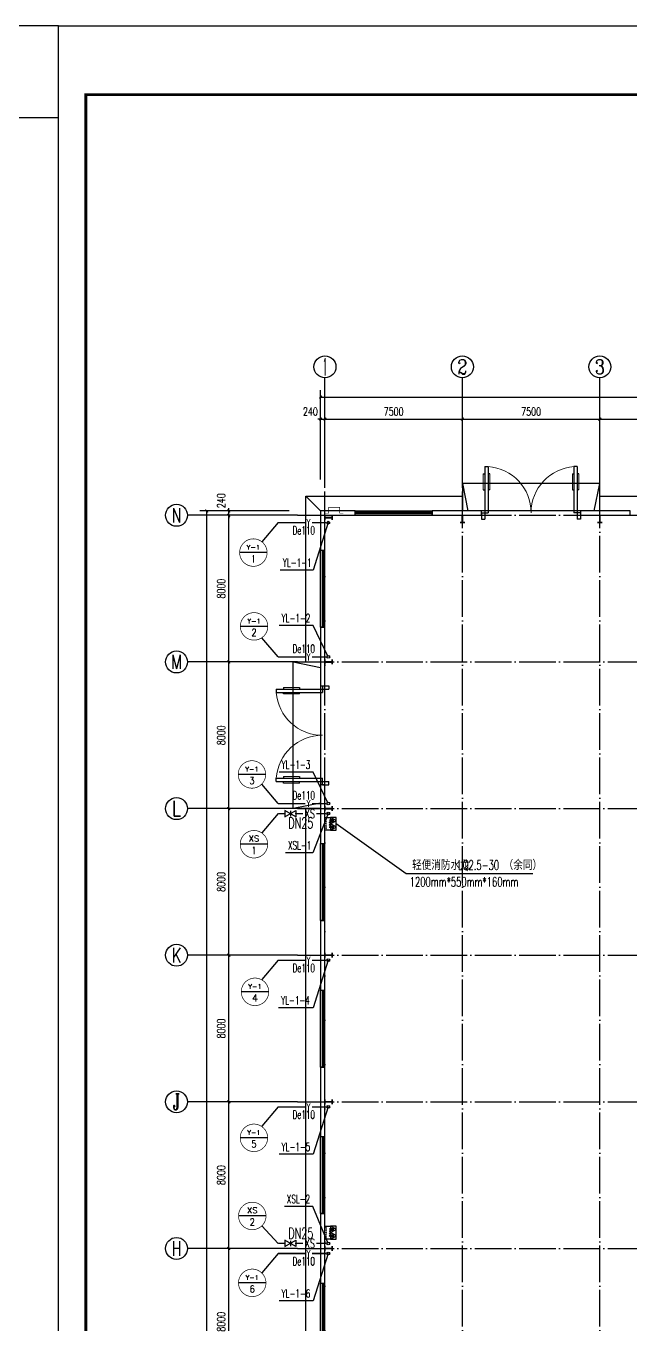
# Model space of a CAD drawing. Extents: x 14168272 to 29396535, y -812963 to 33736.
# Drawn here: x 14675305 to 14708273, y -252344 to -181520 of the extents above; entities that cross this region are included whole.
import ezdxf
from ezdxf.enums import TextEntityAlignment as Align

# ---------------------------------------------------------------- set-up
doc = ezdxf.new("R2010")
doc.units = 0
doc.header["$LTSCALE"] = 1000
doc.header["$MEASUREMENT"] = 0
doc.linetypes.add('DOTE', pattern=[2.42, 2, -0.2, 0.02, -0.2])
for name, color, linetype in [('AXIS', 3, 'Continuous'), ('AXIS_TEXT', 7, 'Continuous'), ('COLUMN', 2, 'Continuous'), ('DIM_消防', 3, 'Continuous'), ('DIM_雨水', 3, 'Continuous'), ('DOTE', 8, 'DOTE'), ('EQUIP_消防', 7, 'Continuous'), ('PIPE-消防', 1, 'Continuous'), ('PIPE-雨水', 4, 'Continuous'), ('TEXT_消防', 7, 'Continuous'), ('TEXT_雨水', 7, 'Continuous'), ('TK', 4, 'Continuous'), ('TWT_TEXT', 7, 'Continuous'), ('VALVE_消防', 7, 'Continuous'), ('VPIPE-消防', 1, 'Continuous'), ('VPIPE-雨水', 4, 'Continuous'), ('WALL-PARAPET', 6, 'Continuous'), ('WINDOW', 4, 'Continuous')]:
    doc.layers.add(name, color=color, linetype=linetype)
doc.styles.add('_TCH_AXIS', font='COMPLEX', dxfattribs={"bigfont": 'GBCBIG'})
doc.styles.add('_TCH_DIM_T3', font='SIMPLEX', dxfattribs={"width": 0.705882, "bigfont": 'GBCBIG'})
doc.styles.add('_TWT_CIRCLE', font='COMPLEX', dxfattribs={"width": 1.1, "height": 3, "bigfont": 'HZTXT'})
doc.styles.add('_TWT_PIPEDN', font='SIMPLEX', dxfattribs={"width": 0.8, "height": 3, "bigfont": 'HZTXT'})
doc.styles.add('_TWT_PIPETEXT', font='COMPLEX', dxfattribs={"width": 0.8, "height": 2.5, "bigfont": 'HZTXT'})
doc.styles.add('_TWT_SERIAL', font='COMPLEX', dxfattribs={"width": 0.8, "height": 3, "bigfont": 'HZTXT'})
doc.styles.add('COMPLEX', font='COMPLEX')
doc.dimstyles.new('_TCH_ARCH&&150', dxfattribs={"dimtxt": 446.25, "dimasz": 150, "dimexe": 375, "dimexo": 450, "dimgap": 189.375, "dimtad": 1, "dimdec": 0, "dimzin": 0, "dimdsep": 46, "dimtxsty": '_TCH_DIM_T3', "dimblk": 'ARCHTICK', "dimcen": 0.09, "dimclrt": 7, "dimazin": 2, "dimtfac": 1, "dimtdec": 0, "dimtix": 1, "dimtmove": 2, "dimatfit": 3, "dimfxl": 0, "dimtolj": 1, "dimtzin": 0, "dimarcsym": 0})

# ---------------------------------------------------------------- blocks, each defined once
blk = doc.blocks.new('A$C797E1D2B')
at = {"layer": 'COLUMN'}
h = blk.add_hatch(color=256, dxfattribs=at)
h.paths.add_polyline_path([(125, 400), (250, 400), (250, 388), (130, 388), (130, 200), (125, 200)])
h.paths.add_polyline_path([(0, 400), (125, 400), (125, 200), (120, 200), (120, 388), (0, 388)])
h.paths.add_polyline_path([(0, 12), (120, 12), (120, 200), (125, 200), (125, 0), (0, 0)])
h.paths.add_polyline_path([(125, 200), (130, 200), (130, 12), (250, 12), (250, 0), (125, 0)])
blk.add_lwpolyline([(250, 0), (250, 12), (130, 12), (130, 388), (250, 388), (250, 400), (0, 400), (0, 388), (120, 388), (120, 12), (0, 12), (0, 0)], close=True, dxfattribs=at)
blk = doc.blocks.new('消防软管卷盘')
blk.add_lwpolyline([(4963954, 151899), (4963954, 150312), (4964641, 150312), (4964641, 151899)], close=True)
for points, const_width in [([(4964134, 151704), (4964482, 151704)], 1), ([(4964134, 151566), (4964482, 151566)], 1), ([(4964134, 151428), (4964482, 151428)], 1), ([(4964134, 151290), (4964482, 151290)], 1), ([(4964134, 151152), (4964482, 151152)], 1), ([(4964134, 151014), (4964482, 151014)], 0.1), ([(4964134, 150876), (4964482, 150876)], 1), ([(4964134, 150738), (4964482, 150738)], 1), ([(4964150, 150600), (4964499, 150600)], 1), ([(4964150, 150462), (4964499, 150462)], 1)]:
    blk.add_lwpolyline(points, dxfattribs=dict(const_width=const_width))
for centre, start, end in [((4964134, 151636), 90, 270), ((4964134, 151360), 90, 270), ((4964134, 151084), 90, 270), ((4964482, 151498), 270, 90), ((4964482, 151222), 270, 90), ((4964482, 150946), 270, 90), ((4964134, 150808), 90, 270), ((4964150, 150532), 90, 270), ((4964499, 150670), 270, 90)]:
    blk.add_arc(centre, 69, start, end)
blk = doc.blocks.new('$TwtSys$00000546')
h = blk.add_hatch()
h.set_pattern_fill('ANSI31', color=256, scale=200, style=0)
h.set_pattern_definition([(45, (-38543.802, -6670.83), (-17.67767, 17.67767), [])])
h.paths.add_polyline_path([(-65, 174), (65, 174), (65, 44), (-65, 44)])
for points in [[(0, 344), (-198, 0), (198, 0)], [(-65, 174), (65, 174), (65, 44), (-65, 44)]]:
    blk.add_lwpolyline(points, close=True)
blk = doc.blocks.new('92623')
blk.add_lwpolyline([(8910066, 83014), (8909273, 83014), (8909273, 82670), (8910066, 82670)], close=True)
at = {"xscale": -0.5, "yscale": 0.5, "zscale": 0.5, "rotation": 89.99999999998747}
blk.add_blockref('消防软管卷盘', (8985223, 2565334), dxfattribs=at)
at = {"layer": 'EQUIP_消防', "rotation": 180}
for p in [(8909471, 83014), (8909868, 83014)]:
    blk.add_blockref('$TwtSys$00000546', p, dxfattribs=at)
blk = doc.blocks.new('GeYuanFrame_66184160', base_point=(20.09, 4.53))
at = {"layer": 'TK'}
blk.add_lwpolyline([(20.09, 4.53), (20.09, 598.53), (1071.09, 598.53), (1071.09, 4.53)], close=True, dxfattribs=at)
at = {"layer": 'TK', "const_width": 1}
blk.add_lwpolyline([(45.09, 588.53), (1061.09, 588.53), (1061.09, 14.53), (45.09, 14.53)], close=True, dxfattribs=at)
blk = doc.blocks.new('_AXISO')
blk.add_circle((0, 0), 0.5)
at = {"layer": 'AXIS_TEXT', "style": 'COMPLEX', "width": 1.041667}
blk.add_attdef('A', text='', height=0.56, dxfattribs=at).set_placement((-0.25, -0.28), (0.25, -0.28), align=Align.FIT)
blk = doc.blocks.new('_ArchTick')
at = {"color": 0, "linetype": 'ByBlock', "const_width": 0.4}
blk.add_lwpolyline([(-0.5, -0.5), (0.5, 0.5)], dxfattribs=at)
blk = doc.blocks.new('*D131')
at = {"layer": 'AXIS', "color": 0, "lineweight": -2}
for p, q in [((14689673, -207980), (14684798, -207980)), ((14685173, -304460), (14685173, -207980)), ((14689673, -304460), (14684798, -304460))]:
    blk.add_line(p, q, dxfattribs=at)
at = {"layer": 'Defpoints', "color": 0}
for p in [(14685173, -207980), (14690123, -207980), (14690123, -304460)]:
    blk.add_point(p, dxfattribs=at)
at = {"layer": 'AXIS', "color": 0, "lineweight": -2, "xscale": 150, "yscale": 150, "zscale": 150}
for p, rotation in [((14685173, -207980), 90), ((14685173, -304460), 270)]:
    blk.add_blockref('_ArchTick', p, dxfattribs=dict(at, rotation=rotation))
at = {"layer": 'AXIS', "color": 7, "insert": (14684760, -256220), "char_height": 446.2, "attachment_point": 5, "rotation": 90, "style": '_TCH_DIM_T3'}
blk.add_mtext('\\A1;96480', dxfattribs=at)
blk = doc.blocks.new('*D139')
at = {"layer": 'AXIS', "color": 0, "lineweight": -2}
for p, q in [((14689673, -248220), (14685998, -248220)), ((14686373, -256220), (14686373, -248220)), ((14689673, -256220), (14685998, -256220))]:
    blk.add_line(p, q, dxfattribs=at)
at = {"layer": 'Defpoints', "color": 0}
for p in [(14686373, -248220), (14690123, -248220), (14690123, -256220)]:
    blk.add_point(p, dxfattribs=at)
at = {"layer": 'AXIS', "color": 0, "lineweight": -2, "xscale": 150, "yscale": 150, "zscale": 150}
for p, rotation in [((14686373, -248220), 90), ((14686373, -256220), 270)]:
    blk.add_blockref('_ArchTick', p, dxfattribs=dict(at, rotation=rotation))
at = {"layer": 'AXIS', "color": 7, "insert": (14685960, -252220), "char_height": 446.2, "attachment_point": 5, "rotation": 90, "style": '_TCH_DIM_T3'}
blk.add_mtext('\\A1;8000', dxfattribs=at)
blk = doc.blocks.new('*D140')
at = {"layer": 'AXIS', "color": 0, "lineweight": -2}
for p, q in [((14689673, -240220), (14685998, -240220)), ((14686373, -248220), (14686373, -240220)), ((14689673, -248220), (14685998, -248220))]:
    blk.add_line(p, q, dxfattribs=at)
at = {"layer": 'Defpoints', "color": 0}
for p in [(14686373, -240220), (14690123, -240220), (14690123, -248220)]:
    blk.add_point(p, dxfattribs=at)
at = {"layer": 'AXIS', "color": 0, "lineweight": -2, "xscale": 150, "yscale": 150, "zscale": 150}
for p, rotation in [((14686373, -240220), 90), ((14686373, -248220), 270)]:
    blk.add_blockref('_ArchTick', p, dxfattribs=dict(at, rotation=rotation))
at = {"layer": 'AXIS', "color": 7, "insert": (14685960, -244220), "char_height": 446.2, "attachment_point": 5, "rotation": 90, "style": '_TCH_DIM_T3'}
blk.add_mtext('\\A1;8000', dxfattribs=at)
blk = doc.blocks.new('*D141')
at = {"layer": 'AXIS', "color": 0, "lineweight": -2}
for p, q in [((14689673, -232220), (14685998, -232220)), ((14686373, -240220), (14686373, -232220)), ((14689673, -240220), (14685998, -240220))]:
    blk.add_line(p, q, dxfattribs=at)
at = {"layer": 'Defpoints', "color": 0}
for p in [(14686373, -232220), (14690123, -232220), (14690123, -240220)]:
    blk.add_point(p, dxfattribs=at)
at = {"layer": 'AXIS', "color": 0, "lineweight": -2, "xscale": 150, "yscale": 150, "zscale": 150}
for p, rotation in [((14686373, -232220), 90), ((14686373, -240220), 270)]:
    blk.add_blockref('_ArchTick', p, dxfattribs=dict(at, rotation=rotation))
at = {"layer": 'AXIS', "color": 7, "insert": (14685960, -236220), "char_height": 446.2, "attachment_point": 5, "rotation": 90, "style": '_TCH_DIM_T3'}
blk.add_mtext('\\A1;8000', dxfattribs=at)
blk = doc.blocks.new('*D142')
at = {"layer": 'AXIS', "color": 0, "lineweight": -2}
for p, q in [((14689673, -224220), (14685998, -224220)), ((14686373, -232220), (14686373, -224220)), ((14689673, -232220), (14685998, -232220))]:
    blk.add_line(p, q, dxfattribs=at)
at = {"layer": 'Defpoints', "color": 0}
for p in [(14686373, -224220), (14690123, -224220), (14690123, -232220)]:
    blk.add_point(p, dxfattribs=at)
at = {"layer": 'AXIS', "color": 0, "lineweight": -2, "xscale": 150, "yscale": 150, "zscale": 150}
for p, rotation in [((14686373, -224220), 90), ((14686373, -232220), 270)]:
    blk.add_blockref('_ArchTick', p, dxfattribs=dict(at, rotation=rotation))
at = {"layer": 'AXIS', "color": 7, "insert": (14685960, -228220), "char_height": 446.2, "attachment_point": 5, "rotation": 90, "style": '_TCH_DIM_T3'}
blk.add_mtext('\\A1;8000', dxfattribs=at)
blk = doc.blocks.new('*D143')
at = {"layer": 'AXIS', "color": 0, "lineweight": -2}
for p, q in [((14689673, -216220), (14685998, -216220)), ((14686373, -224220), (14686373, -216220)), ((14689673, -224220), (14685998, -224220))]:
    blk.add_line(p, q, dxfattribs=at)
at = {"layer": 'Defpoints', "color": 0}
for p in [(14686373, -216220), (14690123, -216220), (14690123, -224220)]:
    blk.add_point(p, dxfattribs=at)
at = {"layer": 'AXIS', "color": 0, "lineweight": -2, "xscale": 150, "yscale": 150, "zscale": 150}
for p, rotation in [((14686373, -216220), 90), ((14686373, -224220), 270)]:
    blk.add_blockref('_ArchTick', p, dxfattribs=dict(at, rotation=rotation))
at = {"layer": 'AXIS', "color": 7, "insert": (14685960, -220220), "char_height": 446.2, "attachment_point": 5, "rotation": 90, "style": '_TCH_DIM_T3'}
blk.add_mtext('\\A1;8000', dxfattribs=at)
blk = doc.blocks.new('*D144')
at = {"layer": 'AXIS', "color": 0, "lineweight": -2}
for p, q in [((14689673, -208220), (14685998, -208220)), ((14686373, -216220), (14686373, -208220)), ((14689673, -216220), (14685998, -216220))]:
    blk.add_line(p, q, dxfattribs=at)
at = {"layer": 'Defpoints', "color": 0}
for p in [(14686373, -208220), (14690123, -208220), (14690123, -216220)]:
    blk.add_point(p, dxfattribs=at)
at = {"layer": 'AXIS', "color": 0, "lineweight": -2, "xscale": 150, "yscale": 150, "zscale": 150}
for p, rotation in [((14686373, -208220), 90), ((14686373, -216220), 270)]:
    blk.add_blockref('_ArchTick', p, dxfattribs=dict(at, rotation=rotation))
at = {"layer": 'AXIS', "color": 7, "insert": (14685960, -212220), "char_height": 446.2, "attachment_point": 5, "rotation": 90, "style": '_TCH_DIM_T3'}
blk.add_mtext('\\A1;8000', dxfattribs=at)
blk = doc.blocks.new('*D145')
at = {"layer": 'AXIS', "color": 0, "lineweight": -2}
for p, q in [((14689673, -207980), (14685998, -207980)), ((14689673, -208220), (14685998, -208220)), ((14686373, -207980), (14686373, -207830)), ((14686373, -208220), (14686373, -207980)), ((14686373, -208220), (14686373, -208370))]:
    blk.add_line(p, q, dxfattribs=at)
at = {"layer": 'Defpoints', "color": 0}
for p in [(14686373, -207980), (14690123, -207980), (14690123, -208220)]:
    blk.add_point(p, dxfattribs=at)
at = {"layer": 'AXIS', "color": 0, "lineweight": -2, "xscale": 150, "yscale": 150, "zscale": 150}
for p, rotation in [((14686373, -207980), 270), ((14686373, -208220), 90)]:
    blk.add_blockref('_ArchTick', p, dxfattribs=dict(at, rotation=rotation))
at = {"layer": 'AXIS', "color": 7, "insert": (14685960, -207425), "char_height": 446.2, "attachment_point": 5, "rotation": 90, "style": '_TCH_DIM_T3'}
blk.add_mtext('\\A1;240', dxfattribs=at)
blk = doc.blocks.new('$DorLib2D$00000011')
at = {"lineweight": 13}
for p, q in [((-0.483, 0.396), (-0.483, 0.235)), ((-0.417, 0.396), (-0.417, 0.235)), ((0.417, 0.396), (0.417, 0.235)), ((0.483, 0.396), (0.483, 0.235))]:
    blk.add_line(p, q, dxfattribs=at)
for p, q in [((-0.483, 0.396), (-0.467, 0.396)), ((-0.467, 0.471), (-0.467, -0.062)), ((-0.467, 0.471), (-0.433, 0.471)), ((-0.433, 0.471), (-0.433, 0.004)), ((-0.417, 0.396), (-0.433, 0.396)), ((0.417, 0.396), (0.433, 0.396)), ((0.433, 0.471), (0.433, 0.004)), ((0.467, 0.471), (0.433, 0.471)), ((0.467, 0.471), (0.467, -0.062)), ((0.483, 0.396), (0.467, 0.396)), ((-0.483, 0.235), (-0.467, 0.235)), ((-0.417, 0.235), (-0.433, 0.235)), ((0.417, 0.235), (0.433, 0.235)), ((0.483, 0.235), (0.467, 0.235)), ((-0.5, 0.004), (-0.433, 0.004)), ((-0.5, 0.004), (-0.5, -0.062)), ((0.5, 0.004), (0.433, 0.004)), ((0.5, 0.004), (0.5, -0.062)), ((-0.5, -0.062), (-0.467, -0.062)), ((0.5, -0.062), (0.467, -0.062))]:
    blk.add_line(p, q)
for centre, start, end in [((-0.467, 0.004), 0, 85.904), ((0.467, 0.004), 94.096, 180)]:
    blk.add_arc(centre, 0.467, start, end, dxfattribs=at)
blk = doc.blocks.new('$TCHSYS$WIN2D')
for p, q in [((-0.5, 0.5), (0.5, 0.5)), ((-0.5, 0.5), (-0.5, -0.5)), ((0.5, 0.5), (0.5, -0.5)), ((0.5, 0.167), (-0.5, 0.167)), ((0.5, -0.167), (-0.5, -0.167)), ((-0.5, -0.5), (0.5, -0.5))]:
    blk.add_line(p, q)
blk = doc.blocks.new('*D172')
at = {"layer": 'AXIS', "color": 0, "lineweight": -2}
for p, q in [((14691383, -206270), (14691383, -201395)), ((14691383, -201770), (14751863, -201770)), ((14751863, -206270), (14751863, -201395))]:
    blk.add_line(p, q, dxfattribs=at)
at = {"layer": 'Defpoints', "color": 0}
for p in [(14751863, -201770), (14691383, -206720), (14751863, -206720)]:
    blk.add_point(p, dxfattribs=at)
at = {"layer": 'AXIS', "color": 0, "lineweight": -2, "xscale": 150, "yscale": 150, "zscale": 150, "rotation": 180}
blk.add_blockref('_ArchTick', (14691383, -201770), dxfattribs=at)
at = {"layer": 'AXIS', "color": 0, "lineweight": -2, "xscale": 150, "yscale": 150, "zscale": 150}
blk.add_blockref('_ArchTick', (14751863, -201770), dxfattribs=at)
at = {"layer": 'AXIS', "color": 7, "insert": (14721623, -201358), "char_height": 446.2, "attachment_point": 5, "style": '_TCH_DIM_T3'}
blk.add_mtext('\\A1;60480', dxfattribs=at)
blk = doc.blocks.new('*D173')
at = {"layer": 'AXIS', "color": 0, "lineweight": -2}
for p, q in [((14691383, -202970), (14691233, -202970)), ((14691383, -206270), (14691383, -202595)), ((14691383, -202970), (14691623, -202970)), ((14691623, -206270), (14691623, -202595)), ((14691623, -202970), (14691773, -202970))]:
    blk.add_line(p, q, dxfattribs=at)
at = {"layer": 'Defpoints', "color": 0}
for p in [(14691623, -202970), (14691383, -206720), (14691623, -206720)]:
    blk.add_point(p, dxfattribs=at)
at = {"layer": 'AXIS', "color": 0, "lineweight": -2, "xscale": 150, "yscale": 150, "zscale": 150}
blk.add_blockref('_ArchTick', (14691383, -202970), dxfattribs=at)
at = {"layer": 'AXIS', "color": 0, "lineweight": -2, "xscale": 150, "yscale": 150, "zscale": 150, "rotation": 180}
blk.add_blockref('_ArchTick', (14691623, -202970), dxfattribs=at)
at = {"layer": 'AXIS', "color": 7, "insert": (14690828, -202558), "char_height": 446.2, "attachment_point": 5, "style": '_TCH_DIM_T3'}
blk.add_mtext('\\A1;240', dxfattribs=at)
blk = doc.blocks.new('*D174')
at = {"layer": 'AXIS', "color": 0, "lineweight": -2}
for p, q in [((14691623, -206270), (14691623, -202595)), ((14691623, -202970), (14699123, -202970)), ((14699123, -206270), (14699123, -202595))]:
    blk.add_line(p, q, dxfattribs=at)
at = {"layer": 'Defpoints', "color": 0}
for p in [(14699123, -202970), (14691623, -206720), (14699123, -206720)]:
    blk.add_point(p, dxfattribs=at)
at = {"layer": 'AXIS', "color": 0, "lineweight": -2, "xscale": 150, "yscale": 150, "zscale": 150, "rotation": 180}
blk.add_blockref('_ArchTick', (14691623, -202970), dxfattribs=at)
at = {"layer": 'AXIS', "color": 0, "lineweight": -2, "xscale": 150, "yscale": 150, "zscale": 150}
blk.add_blockref('_ArchTick', (14699123, -202970), dxfattribs=at)
at = {"layer": 'AXIS', "color": 7, "insert": (14695373, -202558), "char_height": 446.2, "attachment_point": 5, "style": '_TCH_DIM_T3'}
blk.add_mtext('\\A1;7500', dxfattribs=at)
blk = doc.blocks.new('*D175')
at = {"layer": 'AXIS', "color": 0, "lineweight": -2}
for p, q in [((14699123, -206270), (14699123, -202595)), ((14699123, -202970), (14706623, -202970)), ((14706623, -206270), (14706623, -202595))]:
    blk.add_line(p, q, dxfattribs=at)
at = {"layer": 'Defpoints', "color": 0}
for p in [(14706623, -202970), (14699123, -206720), (14706623, -206720)]:
    blk.add_point(p, dxfattribs=at)
at = {"layer": 'AXIS', "color": 0, "lineweight": -2, "xscale": 150, "yscale": 150, "zscale": 150, "rotation": 180}
blk.add_blockref('_ArchTick', (14699123, -202970), dxfattribs=at)
at = {"layer": 'AXIS', "color": 0, "lineweight": -2, "xscale": 150, "yscale": 150, "zscale": 150}
blk.add_blockref('_ArchTick', (14706623, -202970), dxfattribs=at)
at = {"layer": 'AXIS', "color": 7, "insert": (14702873, -202558), "char_height": 446.2, "attachment_point": 5, "style": '_TCH_DIM_T3'}
blk.add_mtext('\\A1;7500', dxfattribs=at)
blk = doc.blocks.new('*D176')
at = {"layer": 'AXIS', "color": 0, "lineweight": -2}
for p, q in [((14706623, -206270), (14706623, -202595)), ((14706623, -202970), (14714123, -202970)), ((14714123, -206270), (14714123, -202595))]:
    blk.add_line(p, q, dxfattribs=at)
at = {"layer": 'Defpoints', "color": 0}
for p in [(14714123, -202970), (14706623, -206720), (14714123, -206720)]:
    blk.add_point(p, dxfattribs=at)
at = {"layer": 'AXIS', "color": 0, "lineweight": -2, "xscale": 150, "yscale": 150, "zscale": 150, "rotation": 180}
blk.add_blockref('_ArchTick', (14706623, -202970), dxfattribs=at)
at = {"layer": 'AXIS', "color": 0, "lineweight": -2, "xscale": 150, "yscale": 150, "zscale": 150}
blk.add_blockref('_ArchTick', (14714123, -202970), dxfattribs=at)
at = {"layer": 'AXIS', "color": 7, "insert": (14710373, -202558), "char_height": 446.2, "attachment_point": 5, "style": '_TCH_DIM_T3'}
blk.add_mtext('\\A1;7500', dxfattribs=at)
blk = doc.blocks.new('$VALVE$00000296')
for points in [[(-125, 72), (-125, -72), (125, 72), (125, -72), (-125, 72)], [(0, 60), (0, -64)]]:
    blk.add_lwpolyline(points)
for p in [(-125, 0), (125, 0)]:
    blk.add_point(p)

msp = doc.modelspace()

# ---------------------------------------------------------------- linework, layer by layer
at = {"color": 8, "ltscale": 0.5}
for p, q in [((14699122.6, -206480.3), (14699422.6, -207980.3)), ((14706322.6, -207980.3), (14706622.6, -206480.3)), ((14691382.6, -207980.3), (14690582.6, -207180.3)), ((14689882.6, -216220.3), (14691382.6, -216520.3)), ((14691382.6, -223920.3), (14689882.6, -224220.3))]:
    msp.add_line(p, q, dxfattribs=at)
at = {"color": 3}
for p, q in [((14696058.7, -227776.9), (14692228.7, -225053.3)), ((14702959.1, -227776.9), (14696058.7, -227776.9))]:
    msp.add_line(p, q, dxfattribs=at)
at = {"ltscale": 0.5}
msp.add_lwpolyline([(14672072.6, -181520.3), (14672072.6, -186520.3), (14677072.6, -186520.3), (14677072.6, -181520.3)], close=True, dxfattribs=at)
at = {"color": 8, "ltscale": 0.5}
for points in [[(14706622.6, -207980.3), (14706622.6, -206480.3), (14699122.6, -206480.3), (14699122.6, -207980.3)], [(14690582.6, -216220.3), (14690582.6, -207180.3), (14699122.6, -207180.3)], [(14706622.6, -207180.3), (14736622.6, -207180.3)], [(14691382.6, -224220.3), (14689882.6, -224220.3), (14689882.6, -216220.3), (14691382.6, -216220.3)], [(14690582.6, -256220.3), (14690582.6, -224220.3)]]:
    msp.add_lwpolyline(points, dxfattribs=at)
at = {"color": 8, "const_width": 30}
msp.add_lwpolyline([(14691622.6, -208100.3), (14691822.6, -208100.3), (14691822.6, -207780.3), (14692422.6, -207780.3), (14692422.6, -208100.3), (14692622.6, -208100.3)], dxfattribs=at)
at = {"layer": 'AXIS'}
for p, q in [((14691622.6, -206720.3), (14691622.6, -200720.3)), ((14699122.6, -206720.3), (14699122.6, -200720.3)), ((14706622.6, -206720.3), (14706622.6, -200720.3)), ((14690122.6, -208220.3), (14684122.6, -208220.3)), ((14690122.6, -216220.3), (14684122.6, -216220.3)), ((14690122.6, -224220.3), (14684122.6, -224220.3)), ((14690122.6, -232220.3), (14684122.6, -232220.3)), ((14690122.6, -240220.3), (14684122.6, -240220.3)), ((14690122.6, -248220.3), (14684122.6, -248220.3))]:
    msp.add_line(p, q, dxfattribs=at)
at = {"layer": 'DIM_消防'}
for p, q in [((14689065.4, -208620.5), (14688174, -209669)), ((14688465.8, -210252.5), (14686965.8, -210252.5)), ((14688503.6, -214279.2), (14687003.6, -214279.2)), ((14689065.4, -215945.5), (14688174, -214897.1)), ((14688387.9, -222358.6), (14686887.9, -222358.6)), ((14689065.4, -223945.5), (14688174, -222897.1)), ((14689065.4, -224495.1), (14688174, -225543.6)), ((14691805.8, -224495.1), (14690967.8, -226629.9, 3000)), ((14688498.1, -226166), (14686998.1, -226166)), ((14690967.8, -226629.9, 3000), (14689471.2, -226629.9, 3000)), ((14689065.4, -232495.5), (14688174, -233544)), ((14688555.1, -234218.9), (14687055.1, -234218.9)), ((14689065.4, -240495.5), (14688174, -241544)), ((14688496.2, -242185.1), (14686996.2, -242185.1)), ((14688406.7, -246447.2), (14686906.7, -246447.2)), ((14690967.8, -245927.5, 3000), (14689406.4, -245927.5, 3000)), ((14691805.8, -247945.1), (14690967.8, -245927.5, 3000)), ((14689065.4, -247945.1), (14688174, -246980.4)), ((14689065.4, -248495.5), (14688174, -249544)), ((14688403.9, -250097.1), (14686903.9, -250097.1))]:
    msp.add_line(p, q, dxfattribs=at)
at = {"layer": 'DIM_消防', "const_width": 37.5}
for points in [[(14688465.8, -210252.5, 1), (14686965.8, -210252.5, 1)], [(14688503.6, -214279.2, 1), (14687003.6, -214279.2, 1)], [(14688387.9, -222358.6, 1), (14686887.9, -222358.6, 1)], [(14688498.1, -226166, 1), (14686998.1, -226166, 1)], [(14688555.1, -234218.9, 1), (14687055.1, -234218.9, 1)], [(14688496.2, -242185.1, 1), (14686996.2, -242185.1, 1)], [(14688406.7, -246447.2, 1), (14686906.7, -246447.2, 1)], [(14688403.9, -250097.1, 1), (14686903.9, -250097.1, 1)]]:
    msp.add_lwpolyline(points, format="xyb", close=True, dxfattribs=at)
at = {"layer": 'DIM_雨水'}
for p, q in [((14691805.8, -208620.5), (14690971.7, -211209.7)), ((14690971.7, -211209.7), (14689186, -211209.7)), ((14690971.7, -214233.7), (14689119, -214233.7)), ((14691805.8, -215945.5), (14690971.7, -214233.7)), ((14690971.7, -222233.7), (14689119, -222233.7)), ((14691805.8, -223945.5), (14690971.7, -222233.7)), ((14691805.8, -232495.5), (14690971.7, -235084.7)), ((14690971.7, -235084.7), (14689092.2, -235084.7)), ((14691805.8, -240495.5), (14690971.7, -243084.7)), ((14690971.7, -243084.7), (14689119, -243084.7)), ((14691805.8, -248495.5), (14690971.7, -251084.7)), ((14690971.7, -251084.7), (14689119, -251084.7))]:
    msp.add_line(p, q, dxfattribs=at)
at = {"layer": 'DOTE'}
for p, q in [((14691622.6, -305720.3), (14691622.6, -206720.3)), ((14699122.6, -305720.3), (14699122.6, -206720.3)), ((14706622.6, -305720.3), (14706622.6, -206720.3)), ((14690122.6, -208220.3), (14753122.6, -208220.3)), ((14690122.6, -216220.3), (14753122.6, -216220.3)), ((14690122.6, -224220.3), (14753122.6, -224220.3)), ((14690122.6, -232220.3), (14753122.6, -232220.3)), ((14690122.6, -240220.3), (14753122.6, -240220.3)), ((14690122.6, -248220.3), (14753122.6, -248220.3))]:
    msp.add_line(p, q, dxfattribs=at)
at = {"layer": 'PIPE-消防', "linetype": 'Continuous', "const_width": 70}
for points in [[(14689433.9, -224495.1), (14689082.1, -224495.1)], [(14690428.7, -224495.1), (14690033.9, -224495.1)], [(14691705.8, -224495.1), (14691146.8, -224495.1)], [(14689433.9, -247945.1), (14689082.1, -247945.1)], [(14690428.7, -247945.1), (14690033.9, -247945.1)], [(14691705.8, -247945.1), (14691146.8, -247945.1)]]:
    msp.add_lwpolyline(points, dxfattribs=at)
at = {"layer": 'PIPE-雨水', "linetype": 'Continuous', "ltscale": 0.75, "const_width": 75}
for points in [[(14690545, -208620.5), (14689065.4, -208620.5)], [(14691705.8, -208620.5), (14690912.2, -208620.5)], [(14690545, -215945.5), (14689065.4, -215945.5)], [(14691705.8, -215945.5), (14690912.2, -215945.5)], [(14690545, -223945.5), (14689065.4, -223945.5)], [(14691705.8, -223945.5), (14690912.2, -223945.5)], [(14690545, -232495.5), (14689065.4, -232495.5)], [(14691705.8, -232495.5), (14690912.2, -232495.5)], [(14690545, -240495.5), (14689065.4, -240495.5)], [(14691705.8, -240495.5), (14690912.2, -240495.5)], [(14690545, -248495.5), (14689065.4, -248495.5)], [(14691705.8, -248495.5), (14690912.2, -248495.5)]]:
    msp.add_lwpolyline(points, dxfattribs=at)
at = {"layer": 'VPIPE-消防', "linetype": 'Continuous'}
for centre in [(14691805.8, -224495.1), (14691805.8, -247945.1)]:
    msp.add_circle(centre, 75, dxfattribs=at)
at = {"layer": 'VPIPE-雨水', "linetype": 'Continuous'}
for centre in [(14691805.8, -208620.5), (14691805.8, -215945.5), (14691805.8, -223945.5), (14691805.8, -232495.5), (14691805.8, -240495.5), (14691805.8, -248495.5)]:
    msp.add_circle(centre, 75, dxfattribs=at)
at = {"layer": 'WALL-PARAPET'}
for p, q in [((14691382.6, -207980.3), (14691382.6, -210120.3)), ((14693272.6, -207980.3), (14691382.6, -207980.3)), ((14691622.6, -210120.3), (14691622.6, -208220.3)), ((14691622.6, -208220.3), (14693272.6, -208220.3)), ((14693272.6, -208220.3), (14693272.6, -207980.3)), ((14700172.6, -207980.3), (14697472.6, -207980.3)), ((14697472.6, -207980.3), (14697472.6, -208220.3)), ((14697472.6, -208220.3), (14700172.6, -208220.3)), ((14700172.6, -208220.3), (14700172.6, -207980.3)), ((14708272.6, -207980.3), (14705572.6, -207980.3)), ((14705572.6, -207980.3), (14705572.6, -208220.3)), ((14705572.6, -208220.3), (14708272.6, -208220.3)), ((14708272.6, -208220.3), (14708272.6, -207980.3)), ((14691382.6, -210120.3), (14691622.6, -210120.3)), ((14691382.6, -214320.3), (14691382.6, -217520.3)), ((14691622.6, -214320.3), (14691382.6, -214320.3)), ((14691622.6, -217520.3), (14691622.6, -214320.3)), ((14691382.6, -217520.3), (14691622.6, -217520.3)), ((14691382.6, -222920.3), (14691382.6, -226120.3)), ((14691622.6, -222920.3), (14691382.6, -222920.3)), ((14691622.6, -226120.3), (14691622.6, -222920.3)), ((14691382.6, -226120.3), (14691622.6, -226120.3)), ((14691382.6, -230320.3), (14691382.6, -234120.3)), ((14691622.6, -230320.3), (14691382.6, -230320.3)), ((14691622.6, -234120.3), (14691622.6, -230320.3)), ((14691382.6, -234120.3), (14691622.6, -234120.3)), ((14691382.6, -238320.3), (14691382.6, -242120.3)), ((14691622.6, -238320.3), (14691382.6, -238320.3)), ((14691622.6, -242120.3), (14691622.6, -238320.3)), ((14691382.6, -242120.3), (14691622.6, -242120.3)), ((14691382.6, -246320.3), (14691382.6, -250120.3)), ((14691622.6, -246320.3), (14691382.6, -246320.3)), ((14691622.6, -250120.3), (14691622.6, -246320.3)), ((14691382.6, -250120.3), (14691622.6, -250120.3))]:
    msp.add_line(p, q, dxfattribs=at)
at = {"layer": 'WINDOW'}
for p, q in [((14705572.6, -207980.3), (14700172.6, -207980.3)), ((14691382.6, -217520.3), (14691382.6, -222920.3))]:
    msp.add_line(p, q, dxfattribs=at)

# ---------------------------------------------------------------- block references
for name, p, xscale, yscale, zscale, rotation in [('GeYuanFrame_66184160', (14677072.6, -181520.3), 150, 150, 150, 270), ('92623', (14765143.6, -8083382), 0.882, 0.882, 0.882, 90), ('92623', (14765143.6, -8105685.6), 0.882, 0.882, 0.882, 90)]:
    msp.add_blockref(name, p, dxfattribs=dict(xscale=xscale, yscale=yscale, zscale=zscale, rotation=rotation))
at = {"rotation": 270}
for p in [(14691622.6, -208220.3), (14691622.6, -216095.3), (14691622.6, -224095.3), (14691622.6, -232095.3), (14691622.6, -240095.3), (14691622.6, -248095.3)]:
    msp.add_blockref('A$C797E1D2B', p, dxfattribs=at)
at = {"xscale": -1}
for p in [(14699247.6, -208620.3), (14706747.6, -208620.3)]:
    msp.add_blockref('A$C797E1D2B', p, dxfattribs=at)
at = {"layer": 'AXIS'}
ref = msp.add_blockref('_AXISO', (14691622.6, -200120.3), dxfattribs=dict(at, xscale=1200, yscale=1200, zscale=1200))
ref.add_attrib('A', '1', dxfattribs={"layer": 'AXIS_TEXT', "ltscale": 0.5, "height": 933.9, "style": '_TCH_AXIS', "width": 0.555556}).set_placement((14691511.4, -200587.3), (14691733.8, -200587.3), align=Align.FIT)
ref = msp.add_blockref('_AXISO', (14699122.6, -200120.3), dxfattribs=dict(at, xscale=1200, yscale=1200, zscale=1200))
ref.add_attrib('A', '2', dxfattribs={"layer": 'AXIS_TEXT', "ltscale": 0.5, "height": 798.8, "style": '_TCH_AXIS'}).set_placement((14698856.3, -200519.7), (14699388.8, -200519.7), align=Align.FIT)
ref = msp.add_blockref('_AXISO', (14706622.6, -200120.3), dxfattribs=dict(at, xscale=1200, yscale=1200, zscale=1200))
ref.add_attrib('A', '3', dxfattribs={"layer": 'AXIS_TEXT', "ltscale": 0.5, "height": 798.8, "style": '_TCH_AXIS'}).set_placement((14706356.3, -200519.7), (14706888.8, -200519.7), align=Align.FIT)
ref = msp.add_blockref('_AXISO', (14683522.6, -208220.3), dxfattribs=dict(at, xscale=1200, yscale=1200, zscale=1200))
ref.add_attrib('A', 'N', dxfattribs={"layer": 'AXIS_TEXT', "ltscale": 0.5, "height": 798.8, "style": '_TCH_AXIS', "width": 0.736842}).set_placement((14683256.3, -208619.7), (14683788.8, -208619.7), align=Align.FIT)
ref = msp.add_blockref('_AXISO', (14683522.6, -216220.3), dxfattribs=dict(at, xscale=1200, yscale=1200, zscale=1200))
ref.add_attrib('A', 'M', dxfattribs={"layer": 'AXIS_TEXT', "ltscale": 0.5, "height": 763.6, "style": '_TCH_AXIS', "width": 0.761905}).set_placement((14683231.7, -216602.2), (14683813.5, -216602.2), align=Align.FIT)
ref = msp.add_blockref('_AXISO', (14683522.6, -224220.3), dxfattribs=dict(at, xscale=1200, yscale=1200, zscale=1200))
ref.add_attrib('A', 'L', dxfattribs={"layer": 'AXIS_TEXT', "ltscale": 0.5, "height": 833.5, "style": '_TCH_AXIS', "width": 0.8}).set_placement((14683284.4, -224637.1), (14683760.7, -224637.1), align=Align.FIT)
ref = msp.add_blockref('_AXISO', (14683522.6, -232220.3), dxfattribs=dict(at, xscale=1200, yscale=1200, zscale=1200))
ref.add_attrib('A', 'K', dxfattribs={"layer": 'AXIS_TEXT', "ltscale": 0.5, "height": 798.8, "style": '_TCH_AXIS', "width": 0.736842}).set_placement((14683256.3, -232619.7), (14683788.8, -232619.7), align=Align.FIT)
ref = msp.add_blockref('_AXISO', (14683522.6, -240220.3), dxfattribs=dict(at, xscale=1200, yscale=1200, zscale=1200))
ref.add_attrib('A', 'J', dxfattribs={"layer": 'AXIS_TEXT', "ltscale": 0.5, "height": 866.7, "style": '_TCH_AXIS', "width": 0.909091}).set_placement((14683316.2, -240653.7), (14683728.9, -240653.7), align=Align.FIT)
ref = msp.add_blockref('_AXISO', (14683522.6, -248220.3), dxfattribs=dict(at, xscale=1200, yscale=1200, zscale=1200))
ref.add_attrib('A', 'H', dxfattribs={"layer": 'AXIS_TEXT', "ltscale": 0.5, "height": 798.8, "style": '_TCH_AXIS', "width": 0.7}).set_placement((14683256.3, -248619.7), (14683788.8, -248619.7), align=Align.FIT)
at = {"layer": 'VALVE_消防', "xscale": -2.4, "yscale": -2.4, "zscale": 2.4, "rotation": 180}
for p in [(14689733.9, -224495.1), (14689733.9, -247945.1)]:
    msp.add_blockref('$VALVE$00000296', p, dxfattribs=at)
at = {"layer": 'WINDOW'}
for name, p, xscale, yscale, zscale, rotation in [('$DorLib2D$00000011', (14702872.6, -208100.3), -5400, -5400, -5400, 180), ('$TCHSYS$WIN2D', (14695372.6, -208100.3), -4200, 240, -4200, 180), ('$TCHSYS$WIN2D', (14691502.6, -212220.3), -4200, -240, -4200, 270), ('$DorLib2D$00000011', (14691502.6, -220220.3), 5400, -5400, 5400, 270), ('$TCHSYS$WIN2D', (14691502.6, -228220.3), -4200, -240, -4200, 270), ('$TCHSYS$WIN2D', (14691502.6, -236220.3), -4200, -240, -4200, 270), ('$TCHSYS$WIN2D', (14691502.6, -244220.3), -4200, -240, -4200, 270), ('$TCHSYS$WIN2D', (14691502.6, -252220.3), -4200, -240, -4200, 270)]:
    msp.add_blockref(name, p, dxfattribs=dict(at, xscale=xscale, yscale=yscale, zscale=zscale, rotation=rotation))

# ---------------------------------------------------------------- texts
at = {"layer": 'DIM_消防', "color": 7, "style": '_TWT_CIRCLE'}
for s, height, p, p2 in [('Y-1', 245.45, (14687355.8, -210087.5), (14688075.8, -210087.5)), ('1', 400, (14687621.5, -210790.1), (14687810.1, -210790.1)), ('Y-1', 245.45, (14687393.6, -214114.2), (14688113.6, -214114.2)), ('2', 388.1, (14687611.3, -214806.6), (14687895.9, -214806.6)), ('Y-1', 245.45, (14687277.9, -222193.6), (14687997.9, -222193.6)), ('3', 388.1, (14687495.6, -222886), (14687780.2, -222886)), ('XS', 317.96, (14687465, -226015.4), (14688031.3, -226015.4)), ('1', 400, (14687653.9, -226703.6), (14687842.4, -226703.6)), ('Y-1', 245.45, (14687445.1, -234053.9), (14688165.1, -234053.9)), ('4', 382.3, (14687644.9, -234741.3), (14687965.3, -234741.3)), ('Y-1', 245.45, (14687386.2, -242020.1), (14688106.2, -242020.1)), ('5', 388.1, (14687603.9, -242712.6), (14687888.5, -242712.6)), ('XS', 317.96, (14687373.6, -246296.6), (14687939.9, -246296.6)), ('2', 388.1, (14687514.4, -246974.7), (14687799, -246974.7)), ('Y-1', 245.45, (14687293.9, -249932.1), (14688013.9, -249932.1)), ('6', 388.1, (14687511.6, -250624.5), (14687796.2, -250624.5))]:
    msp.add_text(s, height=height, dxfattribs=at).set_placement(p, p2, align=Align.FIT)
at = {"layer": 'TEXT_消防', "style": '_TWT_PIPETEXT', "width": 0.64}
for p in [(14690528.7, -224745.1), (14690528.7, -248195.1)]:
    msp.add_text('XS', height=500, dxfattribs=at).set_placement(p)
at = {"layer": 'TEXT_消防', "linetype": 'Continuous', "style": '_TWT_PIPEDN', "width": 0.64}
for p in [(14689619.2, -225307.6), (14689619.2, -247691.5)]:
    msp.add_text('DN25', height=600, dxfattribs=at).set_placement(p)
at = {"layer": 'TEXT_雨水', "linetype": 'Continuous', "style": '_TWT_PIPEDN', "width": 0.64}
for p in [(14689852.7, -209266.5), (14689852.7, -215724.5), (14689852.7, -223724.5), (14689852.7, -233141.5), (14689852.7, -241141.5), (14689852.7, -249141.5)]:
    msp.add_text('De110', height=450, dxfattribs=at).set_placement(p)
at = {"layer": 'TEXT_雨水', "style": '_TWT_PIPETEXT', "width": 0.64}
for p in [(14690620, -208808), (14690620, -216133), (14690620, -224133), (14690620, -232683), (14690620, -240683), (14690620, -248683)]:
    msp.add_text('Y', height=375, dxfattribs=at).set_placement(p)
at = {"layer": 'TWT_TEXT'}
for s, height, style, width, p in [('YL-1-1', 450, '_TWT_SERIAL', 0.64, (14689321, -211029.7)), ('YL-1-2', 450, '_TWT_SERIAL', 0.64, (14689254, -214053.7)), ('YL-1-3', 450, '_TWT_SERIAL', 0.64, (14689254, -222053.7)), ('XSL-1', 450, '_TWT_SERIAL', 0.64, (14689606.2, -226449.9, 3000)), ('轻便消防水龙', 525, '_TWT_PIPEDN', 0.8, (14696375.5, -227568.6)), ('LQ2.5-30', 525, '_TWT_PIPEDN', 0.64, (14698895.5, -227568.6)), ('（余同）', 525, '_TWT_PIPEDN', 0.8, (14701375.5, -227568.6)), ('1200mm*550mm*160mm', 525, '_TWT_PIPEDN', 0.64, (14696246.5, -228480.2)), ('YL-1-4', 450, '_TWT_SERIAL', 0.64, (14689227.2, -234904.7)), ('YL-1-5', 450, '_TWT_SERIAL', 0.64, (14689254, -242904.7)), ('XSL-2', 450, '_TWT_SERIAL', 0.64, (14689541.4, -245747.5, 3000)), ('YL-1-6', 450, '_TWT_SERIAL', 0.64, (14689254, -250904.7))]:
    msp.add_text(s, height=height, dxfattribs=dict(at, style=style, width=width)).set_placement(p)

# ---------------------------------------------------------------- dimensions: what is measured, and where the dimension line sits
at = {"layer": 'AXIS'}
for p1, p2, distance, text, picture, middle in [((14691382.6, -206720.3), (14751862.6, -206720.3), 4950, '60480', '*D172', (14721622.6, -201357.8)), ((14691622.6, -206720.3), (14699122.6, -206720.3), 3750, '7500', '*D174', (14695372.6, -202557.8)), ((14699122.6, -206720.3), (14706622.6, -206720.3), 3750, '7500', '*D175', (14702872.6, -202557.8)), ((14706622.6, -206720.3), (14714122.6, -206720.3), 3750, '7500', '*D176', (14710372.6, -202557.8)), ((14690122.6, -304460.3), (14690122.6, -207980.3), 4950, '96480', '*D131', (14684760.1, -256220.3)), ((14690122.6, -216220.3), (14690122.6, -208220.3), 3750, '8000', '*D144', (14685960.1, -212220.3)), ((14690122.6, -224220.3), (14690122.6, -216220.3), 3750, '8000', '*D143', (14685960.1, -220220.3)), ((14690122.6, -232220.3), (14690122.6, -224220.3), 3750, '8000', '*D142', (14685960.1, -228220.3)), ((14690122.6, -240220.3), (14690122.6, -232220.3), 3750, '8000', '*D141', (14685960.1, -236220.3)), ((14690122.6, -248220.3), (14690122.6, -240220.3), 3750, '8000', '*D140', (14685960.1, -244220.3)), ((14690122.6, -256220.3), (14690122.6, -248220.3), 3750, '8000', '*D139', (14685960.1, -252220.3))]:
    dim = msp.add_aligned_dim(p1=p1, p2=p2, distance=distance, text=text, dimstyle='_TCH_ARCH&&150', dxfattribs=at)
    dim.commit()
    dim.dimension.update_dxf_attribs({"geometry": picture, "text_midpoint": middle})
for base, p1, p2, angle, picture, middle in [((14691622.6, -202970.3), (14691382.6, -206720.3), (14691622.6, -206720.3), 0, '*D173', (14690827.6, -202557.8)), ((14686372.6, -207980.3), (14690122.6, -208220.3), (14690122.6, -207980.3), 90, '*D145', (14685960.1, -207425.3))]:
    dim = msp.add_linear_dim(base=base, p1=p1, p2=p2, angle=angle, text='240', dimstyle='_TCH_ARCH&&150', dxfattribs=at)
    dim.commit()
    dim.dimension.update_dxf_attribs({"geometry": picture, "text_midpoint": middle, "dimtype": 161})

doc.saveas('drawing.dxf')
